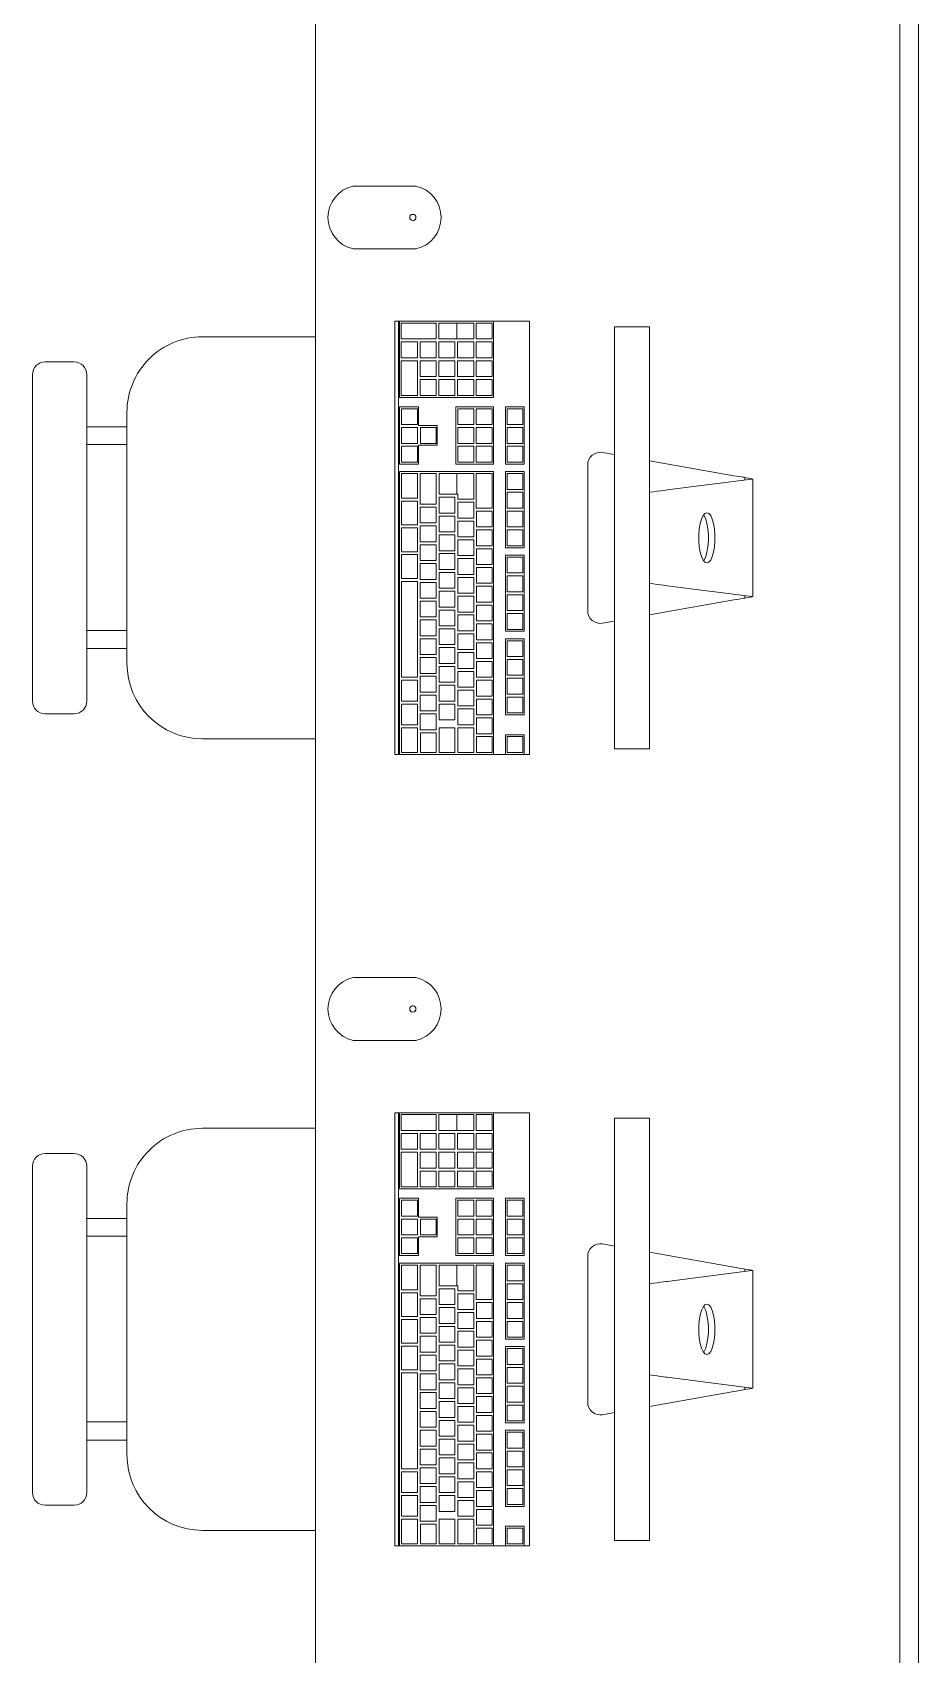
# Model space of a CAD drawing. Header units: inches. Extents: x -1714 to 6424, y -1550 to 970.
# Drawn here: x -848.4 to -813.1, y 460.8 to 525.4 of the extents above; entities that cross this region are included whole.
import ezdxf

# ---------------------------------------------------------------- set-up
doc = ezdxf.new("R2010")
doc.units = ezdxf.units.IN
doc.header["$MEASUREMENT"] = 0
doc.layers.add('A-GENM', color=13, linetype='Continuous', lineweight=9)
doc.layers.add('I-FURN', color=30, linetype='Continuous', lineweight=9)

# ---------------------------------------------------------------- blocks, each defined once
blk = doc.blocks.new('Dynamic_Computer_Desk_with_Chairs_8535 - 6-1470367-L1 - Architectural')
at = {"layer": 'A-GENM'}
for p, q in [((-63, -23.5), (-63, -21)), ((-60.5, -21), (-60.5, -23.5)), ((-31.5, -23.5), (-31.5, -21)), ((-29, -21), (-29, -23.5))]:
    blk.add_line(p, q, dxfattribs=at)
for centre, start, end in [((-61.75, -21.281), 12.68038, 167.31962), ((-30.25, -21.281), 12.68038, 167.31962), ((-61.75, -23.219), 192.68038, 347.31962), ((-30.25, -23.219), 192.68038, 347.31962)]:
    blk.add_arc(centre, 1.281, start, end, dxfattribs=at)
at = {"layer": 'I-FURN'}
for p, q in [((60, -1), (-130.5, -1)), ((60, -1.75), (-130.5, -1.75)), ((-51.397, -7.911), (-51.349, -7.637)), ((-51.349, -7.637), (-51.336, -7.637)), ((-46.659, -7.594), (-51.341, -7.594)), ((-51.336, -7.63), (-50.906, -10.998)), ((-47.094, -10.998), (-46.664, -7.63)), ((-46.664, -7.637), (-46.651, -7.637)), ((-46.651, -7.637), (-46.603, -7.911)), ((-19.897, -7.911), (-19.849, -7.637)), ((-19.849, -7.637), (-19.836, -7.637)), ((-15.159, -7.594), (-19.841, -7.594)), ((-19.836, -7.63), (-19.406, -10.998)), ((-15.594, -10.998), (-15.164, -7.63)), ((-15.164, -7.637), (-15.151, -7.637)), ((-15.151, -7.637), (-15.103, -7.911)), ((-51.473, -8.344), (-52.066, -11.703)), ((-51.407, -7.97), (-51.397, -7.911)), ((-51.301, -7.911), (-51.397, -7.911)), ((-46.603, -7.911), (-46.699, -7.911)), ((-46.603, -7.911), (-46.593, -7.97)), ((-45.934, -11.703), (-46.527, -8.344)), ((-19.973, -8.344), (-20.566, -11.703)), ((-19.907, -7.97), (-19.897, -7.911)), ((-19.801, -7.911), (-19.897, -7.911)), ((-15.103, -7.911), (-15.199, -7.911)), ((-15.103, -7.911), (-15.093, -7.97)), ((-14.434, -11.703), (-15.027, -8.344)), ((-57.4, -11.703), (-57.4, -13.103)), ((-56.65, -11.703), (-57.4, -11.703)), ((-56.65, -11.703), (-41.35, -11.703)), ((-40.6, -11.703), (-41.35, -11.703)), ((-40.6, -13.103), (-40.6, -11.703)), ((-25.9, -11.703), (-25.9, -13.103)), ((-25.15, -11.703), (-25.9, -11.703)), ((-25.15, -11.703), (-9.85, -11.703)), ((-9.1, -11.703), (-9.85, -11.703)), ((-9.1, -13.103), (-9.1, -11.703)), ((-57.4, -13.103), (-56.65, -13.103)), ((-41.35, -13.103), (-56.65, -13.103)), ((-52.312, -13.103), (-52.397, -13.58)), ((-45.603, -13.58), (-45.688, -13.103)), ((-41.35, -13.103), (-40.6, -13.103)), ((-25.9, -13.103), (-25.15, -13.103)), ((-9.85, -13.103), (-25.15, -13.103)), ((-20.812, -13.103), (-20.897, -13.58)), ((-14.103, -13.58), (-14.188, -13.103)), ((-9.85, -13.103), (-9.1, -13.103)), ((-51.904, -14.166), (-46.096, -14.166)), ((-20.404, -14.166), (-14.596, -14.166)), ((-57.622, -16.589), (-57.622, -16.488)), ((-40.378, -16.488), (-57.622, -16.488)), ((-57.622, -16.589), (-57.622, -16.727)), ((-57.622, -17.912), (-57.622, -16.727)), ((-54.217, -16.691), (-54.217, -16.727)), ((-54.217, -16.691), (-51.933, -16.691)), ((-54.217, -17.439), (-54.217, -16.727)), ((-54.138, -17.372), (-54.138, -16.742)), ((-54.138, -16.742), (-53.508, -16.742)), ((-53.508, -16.742), (-53.508, -17.372)), ((-53.39, -17.372), (-53.39, -16.742)), ((-53.39, -16.742), (-52.76, -16.742)), ((-52.76, -16.742), (-52.76, -17.372)), ((-52.642, -17.372), (-52.642, -16.742)), ((-52.642, -16.742), (-52.012, -16.742)), ((-52.012, -16.742), (-52.012, -17.372)), ((-51.933, -16.727), (-51.933, -16.691)), ((-51.933, -16.727), (-51.933, -17.439)), ((-51.638, -16.691), (-51.638, -16.727)), ((-51.638, -16.691), (-48.606, -16.691)), ((-51.638, -17.439), (-51.638, -16.727)), ((-51.559, -17.372), (-51.559, -16.742)), ((-51.559, -16.742), (-50.929, -16.742)), ((-50.929, -16.742), (-50.929, -17.372)), ((-50.811, -17.372), (-50.811, -16.742)), ((-50.811, -16.742), (-50.181, -16.742)), ((-50.181, -16.742), (-50.181, -17.372)), ((-50.063, -17.372), (-50.063, -16.742)), ((-50.063, -16.742), (-49.433, -16.742)), ((-49.433, -16.742), (-49.433, -17.372)), ((-49.315, -17.372), (-49.315, -16.742)), ((-49.315, -16.742), (-48.685, -16.742)), ((-48.685, -16.742), (-48.685, -17.372)), ((-48.606, -16.727), (-48.606, -16.691)), ((-48.606, -16.727), (-48.606, -17.439)), ((-48.311, -16.691), (-48.311, -16.727)), ((-48.311, -16.691), (-45.28, -16.691)), ((-48.311, -17.439), (-48.311, -16.727)), ((-48.232, -17.372), (-48.232, -16.742)), ((-48.232, -16.742), (-47.602, -16.742)), ((-47.602, -16.742), (-47.602, -17.372)), ((-47.484, -17.372), (-47.484, -16.742)), ((-47.484, -16.742), (-46.854, -16.742)), ((-46.854, -16.742), (-46.854, -17.372)), ((-46.736, -17.372), (-46.736, -16.742)), ((-46.736, -16.742), (-46.106, -16.742)), ((-46.106, -16.742), (-46.106, -17.372)), ((-45.988, -17.372), (-45.988, -16.742)), ((-45.988, -16.742), (-45.358, -16.742)), ((-45.358, -16.742), (-45.358, -17.372)), ((-45.28, -16.727), (-45.28, -16.691)), ((-45.28, -16.727), (-45.28, -17.439)), ((-44.984, -16.691), (-44.984, -16.727)), ((-44.984, -16.691), (-41.953, -16.691)), ((-44.984, -17.439), (-44.984, -16.727)), ((-44.906, -17.372), (-44.906, -16.742)), ((-44.906, -16.742), (-44.276, -16.742)), ((-44.276, -16.742), (-44.276, -17.372)), ((-44.157, -17.372), (-44.157, -16.742)), ((-44.157, -16.742), (-43.528, -16.742)), ((-43.528, -16.742), (-43.528, -17.372)), ((-43.409, -17.372), (-43.409, -16.742)), ((-43.409, -16.742), (-42.78, -16.742)), ((-42.78, -16.742), (-42.78, -17.372)), ((-42.661, -17.372), (-42.661, -16.742)), ((-42.661, -16.742), (-42.031, -16.742)), ((-42.031, -16.742), (-42.031, -17.372)), ((-41.953, -16.727), (-41.953, -16.691)), ((-41.953, -16.727), (-41.953, -17.439)), ((-41.165, -16.691), (-41.165, -16.727)), ((-41.165, -16.691), (-40.378, -16.691)), ((-41.165, -17.439), (-41.165, -16.727)), ((-41.087, -17.372), (-41.087, -16.742)), ((-41.087, -16.742), (-40.457, -16.742)), ((-40.457, -16.742), (-40.457, -17.372)), ((-40.378, -16.488), (-40.378, -16.589)), ((-40.378, -16.691), (-40.378, -16.589)), ((-40.378, -16.691), (-40.378, -17.439)), ((-26.122, -16.589), (-26.122, -16.488)), ((-8.878, -16.488), (-26.122, -16.488)), ((-26.122, -16.589), (-26.122, -16.727)), ((-26.122, -17.912), (-26.122, -16.727)), ((-22.717, -16.691), (-22.717, -16.727)), ((-22.717, -16.691), (-20.433, -16.691)), ((-22.717, -17.439), (-22.717, -16.727)), ((-22.638, -17.372), (-22.638, -16.742)), ((-22.638, -16.742), (-22.008, -16.742)), ((-22.008, -16.742), (-22.008, -17.372)), ((-21.89, -17.372), (-21.89, -16.742)), ((-21.89, -16.742), (-21.26, -16.742)), ((-21.26, -16.742), (-21.26, -17.372)), ((-21.142, -17.372), (-21.142, -16.742)), ((-21.142, -16.742), (-20.512, -16.742)), ((-20.512, -16.742), (-20.512, -17.372)), ((-20.433, -16.727), (-20.433, -16.691)), ((-20.433, -16.727), (-20.433, -17.439)), ((-20.138, -16.691), (-20.138, -16.727)), ((-20.138, -16.691), (-17.106, -16.691)), ((-20.138, -17.439), (-20.138, -16.727)), ((-20.059, -17.372), (-20.059, -16.742)), ((-20.059, -16.742), (-19.429, -16.742)), ((-19.429, -16.742), (-19.429, -17.372)), ((-19.311, -17.372), (-19.311, -16.742)), ((-19.311, -16.742), (-18.681, -16.742)), ((-18.681, -16.742), (-18.681, -17.372)), ((-18.563, -17.372), (-18.563, -16.742)), ((-18.563, -16.742), (-17.933, -16.742)), ((-17.933, -16.742), (-17.933, -17.372)), ((-17.815, -17.372), (-17.815, -16.742)), ((-17.815, -16.742), (-17.185, -16.742)), ((-17.185, -16.742), (-17.185, -17.372)), ((-17.106, -16.727), (-17.106, -16.691)), ((-17.106, -16.727), (-17.106, -17.439)), ((-16.811, -16.691), (-16.811, -16.727)), ((-16.811, -16.691), (-13.78, -16.691)), ((-16.811, -17.439), (-16.811, -16.727)), ((-16.732, -17.372), (-16.732, -16.742)), ((-16.732, -16.742), (-16.102, -16.742)), ((-16.102, -16.742), (-16.102, -17.372)), ((-15.984, -17.372), (-15.984, -16.742)), ((-15.984, -16.742), (-15.354, -16.742)), ((-15.354, -16.742), (-15.354, -17.372)), ((-15.236, -17.372), (-15.236, -16.742)), ((-15.236, -16.742), (-14.606, -16.742)), ((-14.606, -16.742), (-14.606, -17.372)), ((-14.488, -17.372), (-14.488, -16.742)), ((-14.488, -16.742), (-13.858, -16.742)), ((-13.858, -16.742), (-13.858, -17.372)), ((-13.78, -16.727), (-13.78, -16.691)), ((-13.78, -16.727), (-13.78, -17.439)), ((-13.484, -16.691), (-13.484, -16.727)), ((-13.484, -16.691), (-10.453, -16.691)), ((-13.484, -17.439), (-13.484, -16.727)), ((-13.406, -17.372), (-13.406, -16.742)), ((-13.406, -16.742), (-12.776, -16.742)), ((-12.776, -16.742), (-12.776, -17.372)), ((-12.657, -17.372), (-12.657, -16.742)), ((-12.657, -16.742), (-12.028, -16.742)), ((-12.028, -16.742), (-12.028, -17.372)), ((-11.909, -17.372), (-11.909, -16.742)), ((-11.909, -16.742), (-11.28, -16.742)), ((-11.28, -16.742), (-11.28, -17.372)), ((-11.161, -17.372), (-11.161, -16.742)), ((-11.161, -16.742), (-10.531, -16.742)), ((-10.531, -16.742), (-10.531, -17.372)), ((-10.453, -16.727), (-10.453, -16.691)), ((-10.453, -16.727), (-10.453, -17.439)), ((-9.665, -16.691), (-9.665, -16.727)), ((-9.665, -16.691), (-8.878, -16.691)), ((-9.665, -17.439), (-9.665, -16.727)), ((-9.587, -17.372), (-9.587, -16.742)), ((-9.587, -16.742), (-8.957, -16.742)), ((-8.957, -16.742), (-8.957, -17.372)), ((-8.878, -16.488), (-8.878, -16.589)), ((-8.878, -16.691), (-8.878, -16.589)), ((-8.878, -16.691), (-8.878, -17.439)), ((-53.508, -17.372), (-54.138, -17.372)), ((-52.76, -17.372), (-53.39, -17.372)), ((-52.012, -17.372), (-52.642, -17.372)), ((-50.929, -17.372), (-51.559, -17.372)), ((-50.181, -17.372), (-50.811, -17.372)), ((-49.433, -17.372), (-50.063, -17.372)), ((-48.685, -17.372), (-49.315, -17.372)), ((-47.602, -17.372), (-48.232, -17.372)), ((-46.854, -17.372), (-47.484, -17.372)), ((-46.106, -17.372), (-46.736, -17.372)), ((-45.358, -17.372), (-45.988, -17.372)), ((-44.276, -17.372), (-44.906, -17.372)), ((-43.528, -17.372), (-44.157, -17.372)), ((-42.78, -17.372), (-43.409, -17.372)), ((-42.031, -17.372), (-42.661, -17.372)), ((-40.457, -17.372), (-41.087, -17.372)), ((-22.008, -17.372), (-22.638, -17.372)), ((-21.26, -17.372), (-21.89, -17.372)), ((-20.512, -17.372), (-21.142, -17.372)), ((-19.429, -17.372), (-20.059, -17.372)), ((-18.681, -17.372), (-19.311, -17.372)), ((-17.933, -17.372), (-18.563, -17.372)), ((-17.185, -17.372), (-17.815, -17.372)), ((-16.102, -17.372), (-16.732, -17.372)), ((-15.354, -17.372), (-15.984, -17.372)), ((-14.606, -17.372), (-15.236, -17.372)), ((-13.858, -17.372), (-14.488, -17.372)), ((-12.776, -17.372), (-13.406, -17.372)), ((-12.028, -17.372), (-12.657, -17.372)), ((-11.28, -17.372), (-11.909, -17.372)), ((-10.531, -17.372), (-11.161, -17.372)), ((-8.957, -17.372), (-9.587, -17.372)), ((-57.622, -21.652), (-57.622, -17.912)), ((-57.622, -17.912), (-54.591, -17.912)), ((-57.543, -17.962), (-56.913, -17.962)), ((-57.543, -18.604), (-57.543, -17.964)), ((-56.913, -17.964), (-56.913, -18.604)), ((-56.795, -17.962), (-56.165, -17.962)), ((-56.795, -18.604), (-56.795, -17.964)), ((-56.165, -17.964), (-56.165, -18.604)), ((-56.047, -17.962), (-55.417, -17.962)), ((-56.047, -18.604), (-56.047, -17.964)), ((-55.417, -17.964), (-55.417, -18.604)), ((-55.299, -17.962), (-54.669, -17.962)), ((-55.299, -18.604), (-55.299, -17.964)), ((-54.669, -17.964), (-54.669, -18.604)), ((-54.591, -17.912), (-54.591, -21.629)), ((-51.933, -17.439), (-54.217, -17.439)), ((-54.217, -19.408), (-54.217, -17.912)), ((-54.217, -17.912), (-51.933, -17.912)), ((-54.138, -17.962), (-53.508, -17.962)), ((-54.138, -18.604), (-54.138, -17.964)), ((-53.508, -17.964), (-53.508, -18.604)), ((-53.39, -17.962), (-52.76, -17.962)), ((-53.39, -18.604), (-53.39, -17.964)), ((-52.76, -17.964), (-52.76, -18.604)), ((-52.642, -17.962), (-52.012, -17.962)), ((-52.642, -18.604), (-52.642, -17.964)), ((-52.012, -17.964), (-52.012, -18.604)), ((-51.933, -17.912), (-51.933, -19.408)), ((-48.606, -17.439), (-51.638, -17.439)), ((-51.638, -21.629), (-51.638, -17.912)), ((-51.638, -17.912), (-40.378, -17.912)), ((-51.559, -17.962), (-50.181, -17.962)), ((-51.559, -18.604), (-51.559, -17.964)), ((-50.181, -17.964), (-50.181, -18.604)), ((-50.063, -17.962), (-49.433, -17.962)), ((-50.063, -18.593), (-50.063, -17.964)), ((-49.433, -17.964), (-49.433, -18.593)), ((-49.315, -17.962), (-48.685, -17.962)), ((-49.315, -18.593), (-49.315, -17.964)), ((-48.685, -17.964), (-48.685, -18.593)), ((-48.567, -17.962), (-47.937, -17.962)), ((-48.567, -18.593), (-48.567, -17.964)), ((-45.28, -17.439), (-48.311, -17.439)), ((-47.937, -17.964), (-47.937, -18.593)), ((-47.819, -17.962), (-47.189, -17.962)), ((-47.819, -18.593), (-47.819, -17.964)), ((-47.189, -17.964), (-47.189, -18.593)), ((-47.071, -17.962), (-46.441, -17.962)), ((-47.071, -18.593), (-47.071, -17.964)), ((-46.441, -17.964), (-46.441, -18.593)), ((-46.323, -17.962), (-45.693, -17.962)), ((-46.323, -18.593), (-46.323, -17.964)), ((-45.693, -17.964), (-45.693, -18.593)), ((-45.575, -17.962), (-44.945, -17.962)), ((-45.575, -18.593), (-45.575, -17.964)), ((-41.953, -17.439), (-44.984, -17.439)), ((-44.945, -17.964), (-44.945, -18.593)), ((-44.827, -17.962), (-44.197, -17.962)), ((-44.827, -18.593), (-44.827, -17.964)), ((-44.197, -17.964), (-44.197, -18.593)), ((-44.079, -17.962), (-43.449, -17.962)), ((-44.079, -18.593), (-44.079, -17.964)), ((-43.449, -17.964), (-43.449, -18.593)), ((-43.331, -17.962), (-42.701, -17.962)), ((-43.331, -18.593), (-43.331, -17.964)), ((-42.701, -17.964), (-42.701, -18.593)), ((-42.583, -17.962), (-41.953, -17.962)), ((-42.583, -18.593), (-42.583, -17.964)), ((-41.953, -17.964), (-41.953, -18.593)), ((-41.835, -17.962), (-41.205, -17.962)), ((-41.835, -18.593), (-41.835, -17.964)), ((-41.205, -17.964), (-41.205, -18.593)), ((-40.378, -17.439), (-41.165, -17.439)), ((-41.087, -17.962), (-40.457, -17.962)), ((-41.087, -18.593), (-41.087, -17.964)), ((-40.457, -17.964), (-40.457, -18.593)), ((-40.378, -17.439), (-40.378, -17.912)), ((-40.378, -17.912), (-40.378, -21.652)), ((-26.122, -21.652), (-26.122, -17.912)), ((-26.122, -17.912), (-23.091, -17.912)), ((-26.043, -17.962), (-25.413, -17.962)), ((-26.043, -18.604), (-26.043, -17.964)), ((-25.413, -17.964), (-25.413, -18.604)), ((-25.295, -17.962), (-24.665, -17.962)), ((-25.295, -18.604), (-25.295, -17.964)), ((-24.665, -17.964), (-24.665, -18.604)), ((-24.547, -17.962), (-23.917, -17.962)), ((-24.547, -18.604), (-24.547, -17.964)), ((-23.917, -17.964), (-23.917, -18.604)), ((-23.799, -17.962), (-23.169, -17.962)), ((-23.799, -18.604), (-23.799, -17.964)), ((-23.169, -17.964), (-23.169, -18.604)), ((-23.091, -17.912), (-23.091, -21.629)), ((-20.433, -17.439), (-22.717, -17.439)), ((-22.717, -19.408), (-22.717, -17.912)), ((-22.717, -17.912), (-20.433, -17.912)), ((-22.638, -17.962), (-22.008, -17.962)), ((-22.638, -18.604), (-22.638, -17.964)), ((-22.008, -17.964), (-22.008, -18.604)), ((-21.89, -17.962), (-21.26, -17.962)), ((-21.89, -18.604), (-21.89, -17.964)), ((-21.26, -17.964), (-21.26, -18.604)), ((-21.142, -17.962), (-20.512, -17.962)), ((-21.142, -18.604), (-21.142, -17.964)), ((-20.512, -17.964), (-20.512, -18.604)), ((-20.433, -17.912), (-20.433, -19.408)), ((-17.106, -17.439), (-20.138, -17.439)), ((-20.138, -21.629), (-20.138, -17.912)), ((-20.138, -17.912), (-8.878, -17.912)), ((-20.059, -17.962), (-18.681, -17.962)), ((-20.059, -18.604), (-20.059, -17.964)), ((-18.681, -17.964), (-18.681, -18.604)), ((-18.563, -17.962), (-17.933, -17.962)), ((-18.563, -18.593), (-18.563, -17.964)), ((-17.933, -17.964), (-17.933, -18.593)), ((-17.815, -17.962), (-17.185, -17.962)), ((-17.815, -18.593), (-17.815, -17.964)), ((-17.185, -17.964), (-17.185, -18.593)), ((-17.067, -17.962), (-16.437, -17.962)), ((-17.067, -18.593), (-17.067, -17.964)), ((-13.78, -17.439), (-16.811, -17.439)), ((-16.437, -17.964), (-16.437, -18.593)), ((-16.319, -17.962), (-15.689, -17.962)), ((-16.319, -18.593), (-16.319, -17.964)), ((-15.689, -17.964), (-15.689, -18.593)), ((-15.571, -17.962), (-14.941, -17.962)), ((-15.571, -18.593), (-15.571, -17.964)), ((-14.941, -17.964), (-14.941, -18.593)), ((-14.823, -17.962), (-14.193, -17.962)), ((-14.823, -18.593), (-14.823, -17.964)), ((-14.193, -17.964), (-14.193, -18.593)), ((-14.075, -17.962), (-13.445, -17.962)), ((-14.075, -18.593), (-14.075, -17.964)), ((-10.453, -17.439), (-13.484, -17.439)), ((-13.445, -17.964), (-13.445, -18.593)), ((-13.327, -17.962), (-12.697, -17.962)), ((-13.327, -18.593), (-13.327, -17.964)), ((-12.697, -17.964), (-12.697, -18.593)), ((-12.579, -17.962), (-11.949, -17.962)), ((-12.579, -18.593), (-12.579, -17.964)), ((-11.949, -17.964), (-11.949, -18.593)), ((-11.831, -17.962), (-11.201, -17.962)), ((-11.831, -18.593), (-11.831, -17.964)), ((-11.201, -17.964), (-11.201, -18.593)), ((-11.083, -17.962), (-10.453, -17.962)), ((-11.083, -18.593), (-11.083, -17.964)), ((-10.453, -17.964), (-10.453, -18.593)), ((-10.335, -17.962), (-9.705, -17.962)), ((-10.335, -18.593), (-10.335, -17.964)), ((-9.705, -17.964), (-9.705, -18.593)), ((-8.878, -17.439), (-9.665, -17.439)), ((-9.587, -17.962), (-8.957, -17.962)), ((-9.587, -18.593), (-9.587, -17.964)), ((-8.957, -17.964), (-8.957, -18.593)), ((-8.878, -17.439), (-8.878, -17.912)), ((-8.878, -17.912), (-8.878, -21.652)), ((-56.913, -18.604), (-57.543, -18.604)), ((-57.543, -19.377), (-57.543, -18.699)), ((-57.543, -18.699), (-56.913, -18.699)), ((-56.913, -18.699), (-56.913, -19.377)), ((-56.165, -18.604), (-56.795, -18.604)), ((-56.795, -19.341), (-56.795, -18.699)), ((-56.795, -18.699), (-56.165, -18.699)), ((-56.165, -18.699), (-56.165, -19.341)), ((-55.417, -18.604), (-56.047, -18.604)), ((-56.047, -19.341), (-56.047, -18.699)), ((-56.047, -18.699), (-55.417, -18.699)), ((-55.417, -18.699), (-55.417, -19.341)), ((-54.669, -18.604), (-55.299, -18.604)), ((-55.299, -19.341), (-55.299, -18.699)), ((-55.299, -18.699), (-54.669, -18.699)), ((-54.669, -18.699), (-54.669, -19.341)), ((-53.508, -18.604), (-54.138, -18.604)), ((-54.138, -18.699), (-53.508, -18.699)), ((-54.138, -19.329), (-54.138, -18.699)), ((-53.508, -18.699), (-53.508, -19.329)), ((-52.76, -18.604), (-53.39, -18.604)), ((-53.39, -19.329), (-53.39, -18.699)), ((-53.39, -18.699), (-52.76, -18.699)), ((-52.76, -18.699), (-52.76, -19.329)), ((-52.012, -18.604), (-52.642, -18.604)), ((-52.642, -19.329), (-52.642, -18.699)), ((-52.642, -18.699), (-52.012, -18.699)), ((-52.012, -18.699), (-52.012, -19.329)), ((-50.181, -18.604), (-51.559, -18.604)), ((-51.559, -19.377), (-51.559, -18.699)), ((-51.559, -18.699), (-50.535, -18.699)), ((-50.535, -18.699), (-50.535, -19.33)), ((-50.417, -19.33), (-50.417, -18.699)), ((-50.417, -18.699), (-49.787, -18.699)), ((-49.433, -18.593), (-50.063, -18.593)), ((-49.787, -18.699), (-49.787, -19.33)), ((-49.669, -19.33), (-49.669, -18.699)), ((-49.669, -18.699), (-49.039, -18.699)), ((-48.685, -18.593), (-49.315, -18.593)), ((-49.039, -18.699), (-49.039, -19.33)), ((-48.921, -19.33), (-48.921, -18.699)), ((-48.921, -18.699), (-48.291, -18.699)), ((-47.937, -18.593), (-48.567, -18.593)), ((-48.291, -18.699), (-48.291, -19.33)), ((-48.173, -19.33), (-48.173, -18.699)), ((-48.173, -18.699), (-47.543, -18.699)), ((-47.189, -18.593), (-47.819, -18.593)), ((-47.543, -18.699), (-47.543, -19.33)), ((-47.425, -19.33), (-47.425, -18.699)), ((-47.425, -18.699), (-46.795, -18.699)), ((-46.441, -18.593), (-47.071, -18.593)), ((-46.795, -18.699), (-46.795, -19.33)), ((-46.677, -19.33), (-46.677, -18.699)), ((-46.677, -18.699), (-46.047, -18.699)), ((-45.693, -18.593), (-46.323, -18.593)), ((-46.047, -18.699), (-46.047, -19.33)), ((-45.929, -19.33), (-45.929, -18.699)), ((-45.929, -18.699), (-45.299, -18.699)), ((-44.945, -18.593), (-45.575, -18.593)), ((-45.299, -18.699), (-45.299, -19.33)), ((-45.181, -19.33), (-45.181, -18.699)), ((-45.181, -18.699), (-44.551, -18.699)), ((-44.197, -18.593), (-44.827, -18.593)), ((-44.551, -18.699), (-44.551, -19.33)), ((-44.433, -19.33), (-44.433, -18.699)), ((-44.433, -18.699), (-43.803, -18.699)), ((-43.449, -18.593), (-44.079, -18.593)), ((-43.803, -18.699), (-43.803, -19.33)), ((-43.685, -19.33), (-43.685, -18.699)), ((-43.685, -18.699), (-43.055, -18.699)), ((-42.701, -18.593), (-43.331, -18.593)), ((-43.055, -18.699), (-43.055, -19.33)), ((-42.937, -19.33), (-42.937, -18.699)), ((-42.937, -18.699), (-42.307, -18.699)), ((-41.953, -18.593), (-42.583, -18.593)), ((-42.307, -18.699), (-42.307, -19.33)), ((-42.189, -19.33), (-42.189, -18.699)), ((-42.189, -18.699), (-41.559, -18.699)), ((-41.205, -18.593), (-41.835, -18.593)), ((-41.559, -18.699), (-41.559, -19.33)), ((-41.441, -19.329), (-41.441, -18.699)), ((-41.441, -18.699), (-40.457, -18.699)), ((-40.457, -18.593), (-41.087, -18.593)), ((-40.457, -18.699), (-40.457, -19.329)), ((-25.413, -18.604), (-26.043, -18.604)), ((-26.043, -19.377), (-26.043, -18.699)), ((-26.043, -18.699), (-25.413, -18.699)), ((-25.413, -18.699), (-25.413, -19.377)), ((-24.665, -18.604), (-25.295, -18.604)), ((-25.295, -19.341), (-25.295, -18.699)), ((-25.295, -18.699), (-24.665, -18.699)), ((-24.665, -18.699), (-24.665, -19.341)), ((-23.917, -18.604), (-24.547, -18.604)), ((-24.547, -19.341), (-24.547, -18.699)), ((-24.547, -18.699), (-23.917, -18.699)), ((-23.917, -18.699), (-23.917, -19.341)), ((-23.169, -18.604), (-23.799, -18.604)), ((-23.799, -19.341), (-23.799, -18.699)), ((-23.799, -18.699), (-23.169, -18.699)), ((-23.169, -18.699), (-23.169, -19.341)), ((-22.008, -18.604), (-22.638, -18.604)), ((-22.638, -18.699), (-22.008, -18.699)), ((-22.638, -19.329), (-22.638, -18.699)), ((-22.008, -18.699), (-22.008, -19.329)), ((-21.26, -18.604), (-21.89, -18.604)), ((-21.89, -19.329), (-21.89, -18.699)), ((-21.89, -18.699), (-21.26, -18.699)), ((-21.26, -18.699), (-21.26, -19.329)), ((-20.512, -18.604), (-21.142, -18.604)), ((-21.142, -19.329), (-21.142, -18.699)), ((-21.142, -18.699), (-20.512, -18.699)), ((-20.512, -18.699), (-20.512, -19.329)), ((-18.681, -18.604), (-20.059, -18.604)), ((-20.059, -19.377), (-20.059, -18.699)), ((-20.059, -18.699), (-19.035, -18.699)), ((-19.035, -18.699), (-19.035, -19.33)), ((-18.917, -19.33), (-18.917, -18.699)), ((-18.917, -18.699), (-18.287, -18.699)), ((-17.933, -18.593), (-18.563, -18.593)), ((-18.287, -18.699), (-18.287, -19.33)), ((-18.169, -19.33), (-18.169, -18.699)), ((-18.169, -18.699), (-17.539, -18.699)), ((-17.185, -18.593), (-17.815, -18.593)), ((-17.539, -18.699), (-17.539, -19.33)), ((-17.421, -19.33), (-17.421, -18.699)), ((-17.421, -18.699), (-16.791, -18.699)), ((-16.437, -18.593), (-17.067, -18.593)), ((-16.791, -18.699), (-16.791, -19.33)), ((-16.673, -19.33), (-16.673, -18.699)), ((-16.673, -18.699), (-16.043, -18.699)), ((-15.689, -18.593), (-16.319, -18.593)), ((-16.043, -18.699), (-16.043, -19.33)), ((-15.925, -19.33), (-15.925, -18.699)), ((-15.925, -18.699), (-15.295, -18.699)), ((-14.941, -18.593), (-15.571, -18.593)), ((-15.295, -18.699), (-15.295, -19.33)), ((-15.177, -19.33), (-15.177, -18.699)), ((-15.177, -18.699), (-14.547, -18.699)), ((-14.193, -18.593), (-14.823, -18.593)), ((-14.547, -18.699), (-14.547, -19.33)), ((-14.429, -19.33), (-14.429, -18.699)), ((-14.429, -18.699), (-13.799, -18.699)), ((-13.445, -18.593), (-14.075, -18.593)), ((-13.799, -18.699), (-13.799, -19.33)), ((-13.681, -19.33), (-13.681, -18.699)), ((-13.681, -18.699), (-13.051, -18.699)), ((-12.697, -18.593), (-13.327, -18.593)), ((-13.051, -18.699), (-13.051, -19.33)), ((-12.933, -19.33), (-12.933, -18.699)), ((-12.933, -18.699), (-12.303, -18.699)), ((-11.949, -18.593), (-12.579, -18.593)), ((-12.303, -18.699), (-12.303, -19.33)), ((-12.185, -19.33), (-12.185, -18.699)), ((-12.185, -18.699), (-11.555, -18.699)), ((-11.201, -18.593), (-11.831, -18.593)), ((-11.555, -18.699), (-11.555, -19.33)), ((-11.437, -19.33), (-11.437, -18.699)), ((-11.437, -18.699), (-10.807, -18.699)), ((-10.453, -18.593), (-11.083, -18.593)), ((-10.807, -18.699), (-10.807, -19.33)), ((-10.689, -19.33), (-10.689, -18.699)), ((-10.689, -18.699), (-10.059, -18.699)), ((-9.705, -18.593), (-10.335, -18.593)), ((-10.059, -18.699), (-10.059, -19.33)), ((-9.941, -19.329), (-9.941, -18.699)), ((-9.941, -18.699), (-8.957, -18.699)), ((-8.957, -18.593), (-9.587, -18.593)), ((-8.957, -18.699), (-8.957, -19.329)), ((-56.165, -19.341), (-56.795, -19.341)), ((-55.417, -19.341), (-56.047, -19.341)), ((-54.669, -19.341), (-55.299, -19.341)), ((-53.508, -19.329), (-54.138, -19.329)), ((-52.76, -19.329), (-53.39, -19.329)), ((-52.012, -19.329), (-52.642, -19.329)), ((-50.535, -19.33), (-50.732, -19.33)), ((-50.732, -19.33), (-50.732, -19.377)), ((-49.787, -19.33), (-50.417, -19.33)), ((-49.039, -19.33), (-49.669, -19.33)), ((-48.291, -19.33), (-48.921, -19.33)), ((-47.543, -19.33), (-48.173, -19.33)), ((-46.795, -19.33), (-47.425, -19.33)), ((-46.047, -19.33), (-46.677, -19.33)), ((-45.299, -19.33), (-45.929, -19.33)), ((-44.551, -19.33), (-45.181, -19.33)), ((-43.803, -19.33), (-44.433, -19.33)), ((-43.055, -19.33), (-43.685, -19.33)), ((-42.307, -19.33), (-42.937, -19.33)), ((-41.559, -19.33), (-42.189, -19.33)), ((-40.457, -19.329), (-41.441, -19.329)), ((-24.665, -19.341), (-25.295, -19.341)), ((-23.917, -19.341), (-24.547, -19.341)), ((-23.169, -19.341), (-23.799, -19.341)), ((-22.008, -19.329), (-22.638, -19.329)), ((-21.26, -19.329), (-21.89, -19.329)), ((-20.512, -19.329), (-21.142, -19.329)), ((-19.035, -19.33), (-19.232, -19.33)), ((-19.232, -19.33), (-19.232, -19.377)), ((-18.287, -19.33), (-18.917, -19.33)), ((-17.539, -19.33), (-18.169, -19.33)), ((-16.791, -19.33), (-17.421, -19.33)), ((-16.043, -19.33), (-16.673, -19.33)), ((-15.295, -19.33), (-15.925, -19.33)), ((-14.547, -19.33), (-15.177, -19.33)), ((-13.799, -19.33), (-14.429, -19.33)), ((-13.051, -19.33), (-13.681, -19.33)), ((-12.303, -19.33), (-12.933, -19.33)), ((-11.555, -19.33), (-12.185, -19.33)), ((-10.807, -19.33), (-11.437, -19.33)), ((-10.059, -19.33), (-10.689, -19.33)), ((-8.957, -19.329), (-9.941, -19.329)), ((-57.543, -20.089), (-57.543, -19.377)), ((-56.913, -19.377), (-57.543, -19.377)), ((-56.913, -19.377), (-56.913, -20.089)), ((-56.795, -20.089), (-56.795, -19.447)), ((-56.795, -19.447), (-56.165, -19.447)), ((-56.165, -19.447), (-56.165, -20.089)), ((-56.047, -20.089), (-56.047, -19.447)), ((-56.047, -19.447), (-55.417, -19.447)), ((-55.417, -19.447), (-55.417, -20.089)), ((-55.299, -20.089), (-55.299, -19.447)), ((-55.299, -19.447), (-54.669, -19.447)), ((-54.669, -19.447), (-54.669, -20.089)), ((-51.933, -19.408), (-54.217, -19.408)), ((-51.559, -20.078), (-51.559, -19.377)), ((-50.732, -19.377), (-51.559, -19.377)), ((-50.732, -19.377), (-50.732, -20.078)), ((-50.614, -20.078), (-50.614, -19.447)), ((-50.614, -19.447), (-49.984, -19.447)), ((-49.984, -19.447), (-49.984, -20.078)), ((-49.866, -20.078), (-49.866, -19.447)), ((-49.866, -19.447), (-49.236, -19.447)), ((-49.236, -19.447), (-49.236, -20.078)), ((-49.118, -20.078), (-49.118, -19.447)), ((-49.118, -19.447), (-48.488, -19.447)), ((-48.488, -19.447), (-48.488, -20.078)), ((-48.37, -20.078), (-48.37, -19.447)), ((-48.37, -19.447), (-47.74, -19.447)), ((-47.74, -19.447), (-47.74, -20.078)), ((-47.622, -20.078), (-47.622, -19.447)), ((-47.622, -19.447), (-46.992, -19.447)), ((-46.992, -19.447), (-46.992, -20.078)), ((-46.874, -20.078), (-46.874, -19.447)), ((-46.874, -19.447), (-46.244, -19.447)), ((-46.244, -19.447), (-46.244, -20.078)), ((-46.126, -20.078), (-46.126, -19.447)), ((-46.126, -19.447), (-45.496, -19.447)), ((-45.496, -19.447), (-45.496, -20.078)), ((-45.378, -20.078), (-45.378, -19.447)), ((-45.378, -19.447), (-44.748, -19.447)), ((-44.748, -19.447), (-44.748, -20.078)), ((-44.63, -20.078), (-44.63, -19.447)), ((-44.63, -19.447), (-44, -19.447)), ((-44, -19.447), (-44, -20.078)), ((-43.882, -20.078), (-43.882, -19.447)), ((-43.882, -19.447), (-43.252, -19.447)), ((-43.252, -19.447), (-43.252, -20.078)), ((-43.134, -20.078), (-43.134, -19.447)), ((-43.134, -19.447), (-42.504, -19.447)), ((-42.504, -19.447), (-42.504, -20.078)), ((-42.386, -20.078), (-42.386, -19.447)), ((-42.386, -19.447), (-41.756, -19.447)), ((-41.756, -19.447), (-41.756, -20.078)), ((-41.441, -20.077), (-41.441, -19.447)), ((-41.441, -19.447), (-40.457, -19.447)), ((-40.457, -19.447), (-40.457, -20.077)), ((-26.043, -20.089), (-26.043, -19.377)), ((-25.413, -19.377), (-26.043, -19.377)), ((-25.413, -19.377), (-25.413, -20.089)), ((-25.295, -20.089), (-25.295, -19.447)), ((-25.295, -19.447), (-24.665, -19.447)), ((-24.665, -19.447), (-24.665, -20.089)), ((-24.547, -20.089), (-24.547, -19.447)), ((-24.547, -19.447), (-23.917, -19.447)), ((-23.917, -19.447), (-23.917, -20.089)), ((-23.799, -20.089), (-23.799, -19.447)), ((-23.799, -19.447), (-23.169, -19.447)), ((-23.169, -19.447), (-23.169, -20.089)), ((-20.433, -19.408), (-22.717, -19.408)), ((-20.059, -20.078), (-20.059, -19.377)), ((-19.232, -19.377), (-20.059, -19.377)), ((-19.232, -19.377), (-19.232, -20.078)), ((-19.114, -20.078), (-19.114, -19.447)), ((-19.114, -19.447), (-18.484, -19.447)), ((-18.484, -19.447), (-18.484, -20.078)), ((-18.366, -20.078), (-18.366, -19.447)), ((-18.366, -19.447), (-17.736, -19.447)), ((-17.736, -19.447), (-17.736, -20.078)), ((-17.618, -20.078), (-17.618, -19.447)), ((-17.618, -19.447), (-16.988, -19.447)), ((-16.988, -19.447), (-16.988, -20.078)), ((-16.87, -20.078), (-16.87, -19.447)), ((-16.87, -19.447), (-16.24, -19.447)), ((-16.24, -19.447), (-16.24, -20.078)), ((-16.122, -20.078), (-16.122, -19.447)), ((-16.122, -19.447), (-15.492, -19.447)), ((-15.492, -19.447), (-15.492, -20.078)), ((-15.374, -20.078), (-15.374, -19.447)), ((-15.374, -19.447), (-14.744, -19.447)), ((-14.744, -19.447), (-14.744, -20.078)), ((-14.626, -20.078), (-14.626, -19.447)), ((-14.626, -19.447), (-13.996, -19.447)), ((-13.996, -19.447), (-13.996, -20.078)), ((-13.878, -20.078), (-13.878, -19.447)), ((-13.878, -19.447), (-13.248, -19.447)), ((-13.248, -19.447), (-13.248, -20.078)), ((-13.13, -20.078), (-13.13, -19.447)), ((-13.13, -19.447), (-12.5, -19.447)), ((-12.5, -19.447), (-12.5, -20.078)), ((-12.382, -20.078), (-12.382, -19.447)), ((-12.382, -19.447), (-11.752, -19.447)), ((-11.752, -19.447), (-11.752, -20.078)), ((-11.634, -20.078), (-11.634, -19.447)), ((-11.634, -19.447), (-11.004, -19.447)), ((-11.004, -19.447), (-11.004, -20.078)), ((-10.886, -20.078), (-10.886, -19.447)), ((-10.886, -19.447), (-10.256, -19.447)), ((-10.256, -19.447), (-10.256, -20.078)), ((-9.941, -20.077), (-9.941, -19.447)), ((-9.941, -19.447), (-8.957, -19.447)), ((-8.957, -19.447), (-8.957, -20.077)), ((-56.913, -20.089), (-57.543, -20.089)), ((-57.543, -21.585), (-57.543, -20.195)), ((-57.543, -20.195), (-56.913, -20.195)), ((-56.913, -20.195), (-56.913, -21.585)), ((-56.165, -20.089), (-56.795, -20.089)), ((-56.795, -20.837), (-56.795, -20.195)), ((-56.795, -20.195), (-56.165, -20.195)), ((-56.165, -20.195), (-56.165, -20.837)), ((-55.417, -20.089), (-56.047, -20.089)), ((-56.047, -20.837), (-56.047, -20.195)), ((-56.047, -20.195), (-55.417, -20.195)), ((-55.417, -20.195), (-55.417, -20.837)), ((-54.669, -20.089), (-55.299, -20.089)), ((-55.299, -20.837), (-55.299, -20.195)), ((-55.299, -20.195), (-54.669, -20.195)), ((-54.669, -20.195), (-54.669, -20.837)), ((-53.469, -20.904), (-53.469, -20.156)), ((-53.469, -20.156), (-52.681, -20.156)), ((-53.39, -20.825), (-53.39, -20.195)), ((-53.39, -20.195), (-52.76, -20.195)), ((-52.76, -20.195), (-52.76, -20.825)), ((-52.681, -20.156), (-52.681, -20.904)), ((-50.732, -20.078), (-51.559, -20.078)), ((-51.559, -20.826), (-51.559, -20.195)), ((-51.559, -20.195), (-50.339, -20.195)), ((-49.984, -20.078), (-50.614, -20.078)), ((-50.339, -20.195), (-50.339, -20.826)), ((-50.22, -20.826), (-50.22, -20.195)), ((-50.22, -20.195), (-49.591, -20.195)), ((-49.236, -20.078), (-49.866, -20.078)), ((-49.591, -20.195), (-49.591, -20.826)), ((-49.472, -20.826), (-49.472, -20.195)), ((-49.472, -20.195), (-48.843, -20.195)), ((-48.488, -20.078), (-49.118, -20.078)), ((-48.843, -20.195), (-48.843, -20.826)), ((-48.724, -20.826), (-48.724, -20.195)), ((-48.724, -20.195), (-48.094, -20.195)), ((-47.74, -20.078), (-48.37, -20.078)), ((-48.094, -20.195), (-48.094, -20.826)), ((-47.976, -20.826), (-47.976, -20.195)), ((-47.976, -20.195), (-47.346, -20.195)), ((-46.992, -20.078), (-47.622, -20.078)), ((-47.346, -20.195), (-47.346, -20.826)), ((-47.228, -20.826), (-47.228, -20.195)), ((-47.228, -20.195), (-46.598, -20.195)), ((-46.244, -20.078), (-46.874, -20.078)), ((-46.598, -20.195), (-46.598, -20.826)), ((-46.48, -20.826), (-46.48, -20.195)), ((-46.48, -20.195), (-45.85, -20.195)), ((-45.496, -20.078), (-46.126, -20.078)), ((-45.85, -20.195), (-45.85, -20.826)), ((-45.732, -20.826), (-45.732, -20.195)), ((-45.732, -20.195), (-45.102, -20.195)), ((-44.748, -20.078), (-45.378, -20.078)), ((-45.102, -20.195), (-45.102, -20.826)), ((-44.984, -20.826), (-44.984, -20.195)), ((-44.984, -20.195), (-44.354, -20.195)), ((-44, -20.078), (-44.63, -20.078)), ((-44.354, -20.195), (-44.354, -20.826)), ((-44.236, -20.826), (-44.236, -20.195)), ((-44.236, -20.195), (-43.606, -20.195)), ((-43.252, -20.078), (-43.882, -20.078)), ((-43.606, -20.195), (-43.606, -20.826)), ((-43.488, -20.826), (-43.488, -20.195)), ((-43.488, -20.195), (-42.858, -20.195)), ((-42.504, -20.078), (-43.134, -20.078)), ((-42.858, -20.195), (-42.858, -20.826)), ((-42.74, -20.826), (-42.74, -20.195)), ((-42.74, -20.195), (-42.11, -20.195)), ((-41.756, -20.078), (-42.386, -20.078)), ((-42.11, -20.195), (-42.11, -20.826)), ((-41.992, -20.826), (-41.992, -20.195)), ((-41.992, -20.195), (-41.362, -20.195)), ((-40.457, -20.077), (-41.441, -20.077)), ((-41.362, -20.195), (-41.362, -20.826)), ((-41.244, -20.825), (-41.244, -20.195)), ((-41.244, -20.195), (-40.457, -20.195)), ((-40.457, -20.195), (-40.457, -20.825)), ((-25.413, -20.089), (-26.043, -20.089)), ((-26.043, -21.585), (-26.043, -20.195)), ((-26.043, -20.195), (-25.413, -20.195)), ((-25.413, -20.195), (-25.413, -21.585)), ((-24.665, -20.089), (-25.295, -20.089)), ((-25.295, -20.837), (-25.295, -20.195)), ((-25.295, -20.195), (-24.665, -20.195)), ((-24.665, -20.195), (-24.665, -20.837)), ((-23.917, -20.089), (-24.547, -20.089)), ((-24.547, -20.837), (-24.547, -20.195)), ((-24.547, -20.195), (-23.917, -20.195)), ((-23.917, -20.195), (-23.917, -20.837)), ((-23.169, -20.089), (-23.799, -20.089)), ((-23.799, -20.837), (-23.799, -20.195)), ((-23.799, -20.195), (-23.169, -20.195)), ((-23.169, -20.195), (-23.169, -20.837)), ((-21.969, -20.904), (-21.969, -20.156)), ((-21.969, -20.156), (-21.181, -20.156)), ((-21.89, -20.825), (-21.89, -20.195)), ((-21.89, -20.195), (-21.26, -20.195)), ((-21.26, -20.195), (-21.26, -20.825)), ((-21.181, -20.156), (-21.181, -20.904)), ((-19.232, -20.078), (-20.059, -20.078)), ((-20.059, -20.826), (-20.059, -20.195)), ((-20.059, -20.195), (-18.839, -20.195)), ((-18.484, -20.078), (-19.114, -20.078)), ((-18.839, -20.195), (-18.839, -20.826)), ((-18.72, -20.826), (-18.72, -20.195)), ((-18.72, -20.195), (-18.091, -20.195)), ((-17.736, -20.078), (-18.366, -20.078)), ((-18.091, -20.195), (-18.091, -20.826)), ((-17.972, -20.826), (-17.972, -20.195)), ((-17.972, -20.195), (-17.343, -20.195)), ((-16.988, -20.078), (-17.618, -20.078)), ((-17.343, -20.195), (-17.343, -20.826)), ((-17.224, -20.826), (-17.224, -20.195)), ((-17.224, -20.195), (-16.594, -20.195)), ((-16.24, -20.078), (-16.87, -20.078)), ((-16.594, -20.195), (-16.594, -20.826)), ((-16.476, -20.826), (-16.476, -20.195)), ((-16.476, -20.195), (-15.846, -20.195)), ((-15.492, -20.078), (-16.122, -20.078)), ((-15.846, -20.195), (-15.846, -20.826)), ((-15.728, -20.826), (-15.728, -20.195)), ((-15.728, -20.195), (-15.098, -20.195)), ((-14.744, -20.078), (-15.374, -20.078)), ((-15.098, -20.195), (-15.098, -20.826)), ((-14.98, -20.826), (-14.98, -20.195)), ((-14.98, -20.195), (-14.35, -20.195)), ((-13.996, -20.078), (-14.626, -20.078)), ((-14.35, -20.195), (-14.35, -20.826)), ((-14.232, -20.826), (-14.232, -20.195)), ((-14.232, -20.195), (-13.602, -20.195)), ((-13.248, -20.078), (-13.878, -20.078)), ((-13.602, -20.195), (-13.602, -20.826)), ((-13.484, -20.826), (-13.484, -20.195)), ((-13.484, -20.195), (-12.854, -20.195)), ((-12.5, -20.078), (-13.13, -20.078)), ((-12.854, -20.195), (-12.854, -20.826)), ((-12.736, -20.826), (-12.736, -20.195)), ((-12.736, -20.195), (-12.106, -20.195)), ((-11.752, -20.078), (-12.382, -20.078)), ((-12.106, -20.195), (-12.106, -20.826)), ((-11.988, -20.826), (-11.988, -20.195)), ((-11.988, -20.195), (-11.358, -20.195)), ((-11.004, -20.078), (-11.634, -20.078)), ((-11.358, -20.195), (-11.358, -20.826)), ((-11.24, -20.826), (-11.24, -20.195)), ((-11.24, -20.195), (-10.61, -20.195)), ((-10.256, -20.078), (-10.886, -20.078)), ((-10.61, -20.195), (-10.61, -20.826)), ((-10.492, -20.826), (-10.492, -20.195)), ((-10.492, -20.195), (-9.862, -20.195)), ((-8.957, -20.077), (-9.941, -20.077)), ((-9.862, -20.195), (-9.862, -20.826)), ((-9.744, -20.825), (-9.744, -20.195)), ((-9.744, -20.195), (-8.957, -20.195)), ((-8.957, -20.195), (-8.957, -20.825)), ((-56.165, -20.837), (-56.795, -20.837)), ((-56.795, -21.585), (-56.795, -20.943)), ((-56.795, -20.943), (-56.165, -20.943)), ((-56.165, -20.943), (-56.165, -21.585)), ((-55.417, -20.837), (-56.047, -20.837)), ((-56.047, -21.585), (-56.047, -20.943)), ((-56.047, -20.943), (-54.669, -20.943)), ((-54.669, -20.837), (-55.299, -20.837)), ((-54.669, -20.943), (-54.669, -21.585)), ((-54.217, -21.629), (-54.217, -20.904)), ((-54.217, -20.904), (-53.469, -20.904)), ((-54.138, -20.943), (-53.508, -20.943)), ((-54.138, -21.573), (-54.138, -20.943)), ((-53.508, -20.943), (-53.508, -21.573)), ((-52.76, -20.825), (-53.39, -20.825)), ((-53.39, -21.573), (-53.39, -20.943)), ((-53.39, -20.943), (-52.76, -20.943)), ((-52.76, -20.943), (-52.76, -21.573)), ((-52.681, -20.904), (-51.933, -20.904)), ((-52.642, -21.573), (-52.642, -20.943)), ((-52.642, -20.943), (-52.012, -20.943)), ((-52.012, -20.943), (-52.012, -21.573)), ((-51.933, -20.904), (-51.933, -21.629)), ((-50.339, -20.826), (-51.559, -20.826)), ((-51.559, -21.573), (-51.559, -20.943)), ((-51.559, -20.943), (-50.575, -20.943)), ((-50.575, -20.943), (-50.575, -21.573)), ((-50.457, -21.573), (-50.457, -20.943)), ((-50.457, -20.943), (-49.512, -20.943)), ((-49.591, -20.826), (-50.22, -20.826)), ((-49.512, -20.943), (-49.512, -21.573)), ((-48.843, -20.826), (-49.472, -20.826)), ((-49.394, -21.573), (-49.394, -20.943)), ((-49.394, -20.943), (-48.449, -20.943)), ((-48.094, -20.826), (-48.724, -20.826)), ((-48.449, -20.943), (-48.449, -21.573)), ((-48.331, -21.573), (-48.331, -20.943)), ((-48.331, -20.943), (-47.386, -20.943)), ((-47.346, -20.826), (-47.976, -20.826)), ((-47.386, -20.943), (-47.386, -21.573)), ((-47.268, -21.573), (-47.268, -20.943)), ((-47.268, -20.943), (-43.449, -20.943)), ((-46.598, -20.826), (-47.228, -20.826)), ((-45.85, -20.826), (-46.48, -20.826)), ((-45.102, -20.826), (-45.732, -20.826)), ((-44.354, -20.826), (-44.984, -20.826)), ((-43.606, -20.826), (-44.236, -20.826)), ((-42.858, -20.826), (-43.488, -20.826)), ((-43.449, -20.943), (-43.449, -21.573)), ((-43.331, -21.573), (-43.331, -20.943)), ((-43.331, -20.943), (-42.504, -20.943)), ((-42.11, -20.826), (-42.74, -20.826)), ((-42.504, -20.943), (-42.504, -21.573)), ((-42.386, -21.573), (-42.386, -20.943)), ((-42.386, -20.943), (-41.559, -20.943)), ((-41.362, -20.826), (-41.992, -20.826)), ((-41.559, -20.943), (-41.559, -21.573)), ((-41.441, -21.573), (-41.441, -20.943)), ((-41.441, -20.943), (-40.457, -20.943)), ((-40.457, -20.825), (-41.244, -20.825)), ((-40.457, -20.943), (-40.457, -21.573)), ((-24.665, -20.837), (-25.295, -20.837)), ((-25.295, -21.585), (-25.295, -20.943)), ((-25.295, -20.943), (-24.665, -20.943)), ((-24.665, -20.943), (-24.665, -21.585)), ((-23.917, -20.837), (-24.547, -20.837)), ((-24.547, -21.585), (-24.547, -20.943)), ((-24.547, -20.943), (-23.169, -20.943)), ((-23.169, -20.837), (-23.799, -20.837)), ((-23.169, -20.943), (-23.169, -21.585)), ((-22.717, -21.629), (-22.717, -20.904)), ((-22.717, -20.904), (-21.969, -20.904)), ((-22.638, -20.943), (-22.008, -20.943)), ((-22.638, -21.573), (-22.638, -20.943)), ((-22.008, -20.943), (-22.008, -21.573)), ((-21.26, -20.825), (-21.89, -20.825)), ((-21.89, -21.573), (-21.89, -20.943)), ((-21.89, -20.943), (-21.26, -20.943)), ((-21.26, -20.943), (-21.26, -21.573)), ((-21.181, -20.904), (-20.433, -20.904)), ((-21.142, -21.573), (-21.142, -20.943)), ((-21.142, -20.943), (-20.512, -20.943)), ((-20.512, -20.943), (-20.512, -21.573)), ((-20.433, -20.904), (-20.433, -21.629)), ((-18.839, -20.826), (-20.059, -20.826)), ((-20.059, -21.573), (-20.059, -20.943)), ((-20.059, -20.943), (-19.075, -20.943)), ((-19.075, -20.943), (-19.075, -21.573)), ((-18.957, -21.573), (-18.957, -20.943)), ((-18.957, -20.943), (-18.012, -20.943)), ((-18.091, -20.826), (-18.72, -20.826)), ((-18.012, -20.943), (-18.012, -21.573)), ((-17.343, -20.826), (-17.972, -20.826)), ((-17.894, -21.573), (-17.894, -20.943)), ((-17.894, -20.943), (-16.949, -20.943)), ((-16.594, -20.826), (-17.224, -20.826)), ((-16.949, -20.943), (-16.949, -21.573)), ((-16.831, -21.573), (-16.831, -20.943)), ((-16.831, -20.943), (-15.886, -20.943)), ((-15.846, -20.826), (-16.476, -20.826)), ((-15.886, -20.943), (-15.886, -21.573)), ((-15.768, -21.573), (-15.768, -20.943)), ((-15.768, -20.943), (-11.949, -20.943)), ((-15.098, -20.826), (-15.728, -20.826)), ((-14.35, -20.826), (-14.98, -20.826)), ((-13.602, -20.826), (-14.232, -20.826)), ((-12.854, -20.826), (-13.484, -20.826)), ((-12.106, -20.826), (-12.736, -20.826)), ((-11.358, -20.826), (-11.988, -20.826)), ((-11.949, -20.943), (-11.949, -21.573)), ((-11.831, -21.573), (-11.831, -20.943)), ((-11.831, -20.943), (-11.004, -20.943)), ((-10.61, -20.826), (-11.24, -20.826)), ((-11.004, -20.943), (-11.004, -21.573)), ((-10.886, -21.573), (-10.886, -20.943)), ((-10.886, -20.943), (-10.059, -20.943)), ((-9.862, -20.826), (-10.492, -20.826)), ((-10.059, -20.943), (-10.059, -21.573)), ((-9.941, -21.573), (-9.941, -20.943)), ((-9.941, -20.943), (-8.957, -20.943)), ((-8.957, -20.825), (-9.744, -20.825)), ((-8.957, -20.943), (-8.957, -21.573)), ((-57.622, -21.652), (-57.622, -21.695)), ((-54.591, -21.652), (-57.622, -21.652)), ((-57.622, -21.695), (-57.622, -21.843)), ((-40.378, -21.695), (-57.622, -21.695)), ((-57.622, -21.843), (-40.378, -21.843)), ((-56.913, -21.585), (-57.543, -21.585)), ((-56.165, -21.585), (-56.795, -21.585)), ((-54.669, -21.585), (-56.047, -21.585)), ((-54.591, -21.652), (-54.591, -21.629)), ((-54.217, -21.629), (-54.217, -21.652)), ((-51.933, -21.652), (-54.217, -21.652)), ((-53.508, -21.573), (-54.138, -21.573)), ((-52.76, -21.573), (-53.39, -21.573)), ((-52.012, -21.573), (-52.642, -21.573)), ((-51.933, -21.652), (-51.933, -21.629)), ((-51.638, -21.629), (-51.638, -21.652)), ((-40.378, -21.652), (-51.638, -21.652)), ((-50.575, -21.573), (-51.559, -21.573)), ((-49.512, -21.573), (-50.457, -21.573)), ((-48.449, -21.573), (-49.394, -21.573)), ((-47.386, -21.573), (-48.331, -21.573)), ((-43.449, -21.573), (-47.268, -21.573)), ((-42.504, -21.573), (-43.331, -21.573)), ((-41.559, -21.573), (-42.386, -21.573)), ((-40.457, -21.573), (-41.441, -21.573)), ((-40.378, -21.695), (-40.378, -21.652)), ((-40.378, -21.843), (-40.378, -21.695)), ((-26.122, -21.652), (-26.122, -21.695)), ((-23.091, -21.652), (-26.122, -21.652)), ((-26.122, -21.695), (-26.122, -21.843)), ((-8.878, -21.695), (-26.122, -21.695)), ((-26.122, -21.843), (-8.878, -21.843)), ((-25.413, -21.585), (-26.043, -21.585)), ((-24.665, -21.585), (-25.295, -21.585)), ((-23.169, -21.585), (-24.547, -21.585)), ((-23.091, -21.652), (-23.091, -21.629)), ((-22.717, -21.629), (-22.717, -21.652)), ((-20.433, -21.652), (-22.717, -21.652)), ((-22.008, -21.573), (-22.638, -21.573)), ((-21.26, -21.573), (-21.89, -21.573)), ((-20.512, -21.573), (-21.142, -21.573)), ((-20.433, -21.652), (-20.433, -21.629)), ((-20.138, -21.629), (-20.138, -21.652)), ((-8.878, -21.652), (-20.138, -21.652)), ((-19.075, -21.573), (-20.059, -21.573)), ((-18.012, -21.573), (-18.957, -21.573)), ((-16.949, -21.573), (-17.894, -21.573)), ((-15.886, -21.573), (-16.831, -21.573)), ((-11.949, -21.573), (-15.768, -21.573)), ((-11.004, -21.573), (-11.831, -21.573)), ((-10.059, -21.573), (-10.886, -21.573)), ((-8.957, -21.573), (-9.941, -21.573)), ((-8.878, -21.695), (-8.878, -21.652)), ((-8.878, -21.843), (-8.878, -21.695)), ((60, -25), (-130.5, -25))]:
    blk.add_line(p, q, dxfattribs=at)
at = {"layer": 'I-FURN', "flags": 128}
for points in [[(-51.341, -7.594), (-51.34, -7.603), (-51.336, -7.63)], [(-46.664, -7.63), (-46.66, -7.603), (-46.659, -7.594)], [(-19.841, -7.594), (-19.84, -7.603), (-19.836, -7.63)], [(-15.164, -7.63), (-15.16, -7.603), (-15.159, -7.594)], [(-51.397, -7.911), (-51.408, -7.972), (-51.421, -8.05), (-51.437, -8.14), (-51.455, -8.24), (-51.473, -8.344)], [(-46.527, -8.344), (-46.545, -8.24), (-46.563, -8.14), (-46.579, -8.05), (-46.592, -7.972), (-46.603, -7.911)], [(-19.897, -7.911), (-19.908, -7.972), (-19.921, -8.05), (-19.937, -8.14), (-19.955, -8.24), (-19.973, -8.344)], [(-15.027, -8.344), (-15.045, -8.24), (-15.063, -8.14), (-15.079, -8.05), (-15.092, -7.972), (-15.103, -7.911)], [(-50, -9.423), (-49.971, -9.346), (-49.885, -9.272), (-49.749, -9.208), (-49.568, -9.156), (-49.355, -9.12), (-49.121, -9.101), (-48.879, -9.101), (-48.645, -9.12), (-48.432, -9.156), (-48.251, -9.208), (-48.115, -9.272), (-48.029, -9.346), (-48, -9.423)], [(-48, -9.423), (-48.029, -9.501), (-48.115, -9.574), (-48.251, -9.639), (-48.432, -9.691), (-48.645, -9.727), (-48.879, -9.746), (-49.121, -9.746), (-49.355, -9.727), (-49.568, -9.691), (-49.749, -9.639), (-49.885, -9.574), (-49.971, -9.501), (-50, -9.423)], [(-48.115, -9.535), (-48.251, -9.471), (-48.432, -9.419), (-48.645, -9.383), (-48.879, -9.364), (-49.121, -9.364), (-49.355, -9.383), (-49.568, -9.419), (-49.749, -9.471), (-49.885, -9.535)], [(-18.5, -9.423), (-18.471, -9.346), (-18.385, -9.272), (-18.249, -9.208), (-18.068, -9.156), (-17.855, -9.12), (-17.621, -9.101), (-17.379, -9.101), (-17.145, -9.12), (-16.932, -9.156), (-16.751, -9.208), (-16.615, -9.272), (-16.529, -9.346), (-16.5, -9.423)], [(-16.5, -9.423), (-16.529, -9.501), (-16.615, -9.574), (-16.751, -9.639), (-16.932, -9.691), (-17.145, -9.727), (-17.379, -9.746), (-17.621, -9.746), (-17.855, -9.727), (-18.068, -9.691), (-18.249, -9.639), (-18.385, -9.574), (-18.471, -9.501), (-18.5, -9.423)], [(-16.615, -9.535), (-16.751, -9.471), (-16.932, -9.419), (-17.145, -9.383), (-17.379, -9.364), (-17.621, -9.364), (-17.855, -9.383), (-18.068, -9.419), (-18.249, -9.471), (-18.385, -9.535)], [(-50.906, -10.998), (-50.898, -11.06), (-50.886, -11.152), (-50.871, -11.269), (-50.854, -11.404), (-50.835, -11.551), (-50.816, -11.703)], [(-47.184, -11.703), (-47.165, -11.551), (-47.146, -11.404), (-47.129, -11.269), (-47.114, -11.152), (-47.102, -11.06), (-47.094, -10.998)], [(-19.406, -10.998), (-19.398, -11.06), (-19.386, -11.152), (-19.371, -11.269), (-19.354, -11.404), (-19.335, -11.551), (-19.316, -11.703)], [(-15.684, -11.703), (-15.665, -11.551), (-15.646, -11.404), (-15.629, -11.269), (-15.614, -11.152), (-15.602, -11.06), (-15.594, -10.998)]]:
    blk.add_lwpolyline(points, dxfattribs=at)
at = {"layer": 'I-FURN'}
for centre, radius, start, end in [((-51.904, -13.666), 0.5, 170, 270), ((-46.096, -13.666), 0.5, 270, 10), ((-20.404, -13.666), 0.5, 170, 270), ((-14.596, -13.666), 0.5, 270, 10), ((-61.75, -21.124), 0.124, 0, 180), ((-61.75, -21.124), 0.124, 165, 180), ((-61.75, -21.124), 0.124, 180, 0), ((-61.75, -21.124), 0.124, 180, 195), ((-61.75, -21.124), 0.124, 0, 135), ((-61.75, -21.124), 0.124, 255, 0), ((-30.25, -21.124), 0.124, 0, 180), ((-30.25, -21.124), 0.124, 165, 180), ((-30.25, -21.124), 0.124, 180, 0), ((-30.25, -21.124), 0.124, 180, 195), ((-30.25, -21.124), 0.124, 0, 135), ((-30.25, -21.124), 0.124, 255, 0)]:
    blk.add_arc(centre, radius, start, end, dxfattribs=at)
blk = doc.blocks.new('Chair-Stacking - Chair-Stacking-1470448-L1 - Architectural')
at = {"layer": 'I-FURN'}
for p, q in [((-13.549, 4.972), (-0.549, 4.972)), ((-14.049, 3.313), (-14.049, 4.472)), ((-0.049, 3.313), (-0.049, 4.472)), ((-13.549, 2.813), (-0.549, 2.813)), ((-11.456, 1.211), (-11.456, 2.813)), ((-10.737, 1.211), (-10.737, 2.813)), ((-3.337, 1.211), (-3.337, 2.813)), ((-2.632, 1.211), (-2.632, 2.813)), ((-12.049, 1.211), (-2.049, 1.211)), ((-11.456, 1.211), (-10.737, 1.211)), ((-2.632, 1.211), (-3.337, 1.211)), ((-15.049, -6.289), (-15.049, -1.789)), ((0.951, -6.289), (0.951, -1.789))]:
    blk.add_line(p, q, dxfattribs=at)
for centre, radius, start, end in [((-13.549, 4.472), 0.5, 90, 180), ((-0.549, 4.472), 0.5, 360, 90), ((-13.549, 3.313), 0.5, 180, 270), ((-0.549, 3.313), 0.5, 270, 0), ((-12.049, -1.789), 3, 90, 180), ((-2.049, -1.789), 3, 360, 90)]:
    blk.add_arc(centre, radius, start, end, dxfattribs=at)

msp = doc.modelspace()

# ---------------------------------------------------------------- block references
at = {"layer": 'I-FURN'}
for name, p, rotation in [('Dynamic_Computer_Desk_with_Chairs_8535 - 6-1470367-L1 - Architectural', (-812.10819, 456.27598), 269.9999999999997), ('Chair-Stacking - Chair-Stacking-1470448-L1 - Architectural', (-843.39684, 512.32516), 89.99999999999993), ('Chair-Stacking - Chair-Stacking-1470448-L1 - Architectural', (-843.39684, 480.82516), 89.99999999999993)]:
    msp.add_blockref(name, p, dxfattribs=dict(at, rotation=rotation))

doc.saveas('drawing.dxf')
